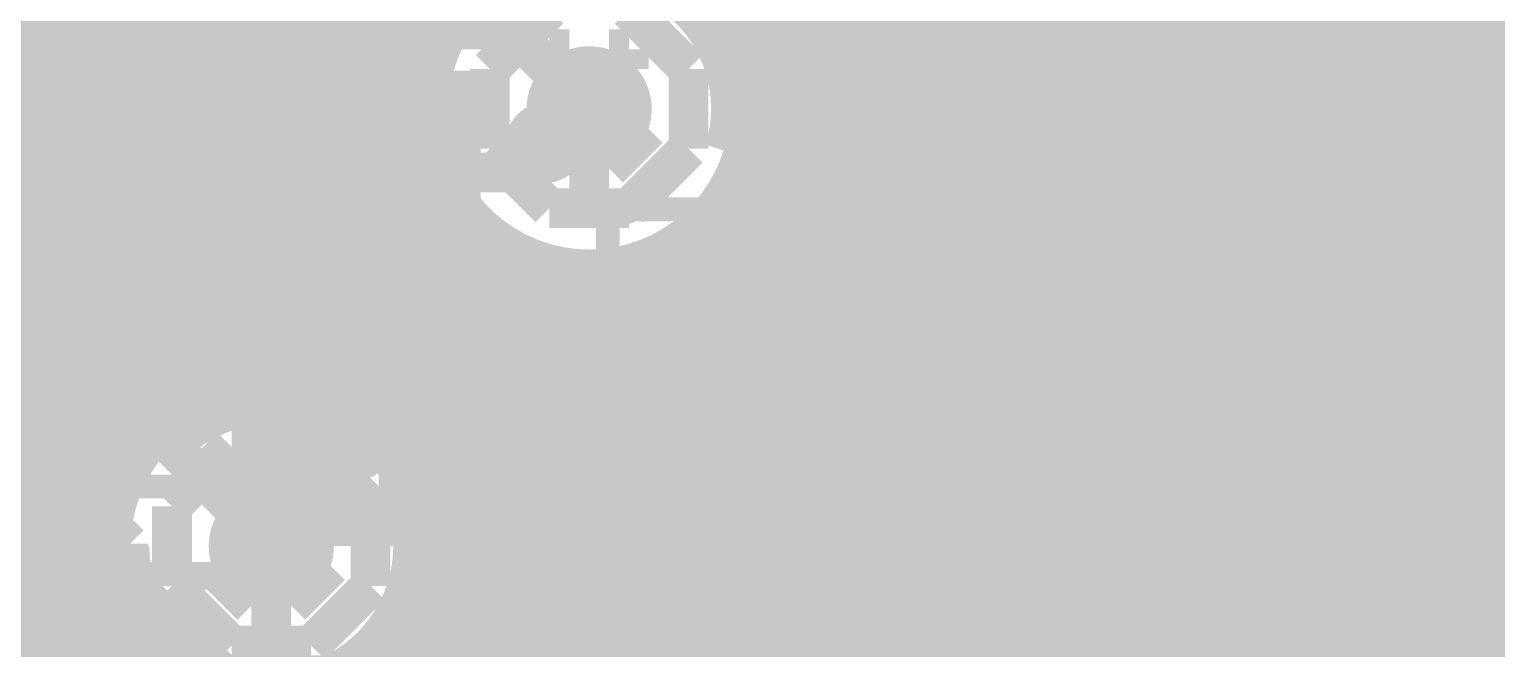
# Model space of a CAD drawing. Extents: x -5 to 157, y -120 to 103.
# Drawn here: x 89 to 98.38, y 65.51 to 69.47 of the extents above; entities that cross this region are included whole.
import ezdxf

# ---------------------------------------------------------------- set-up
doc = ezdxf.new("R2010")
doc.units = 0
doc.header["$MEASUREMENT"] = 0
doc.layers.get('0').update_dxf_attribs({"linetype": 'CONTINUOUS'})
for name, color, linetype in [('22-304-2_BOT', 7, 'CONTINUOUS'), ('22-304-2_DRD', 7, 'CONTINUOUS'), ('22-304-2_DRL', 2, 'CONTINUOUS'), ('22-304-2_IN1', 4, 'CONTINUOUS'), ('22-304-2_IN2', 3, 'CONTINUOUS'), ('22-304-2_SMB', 5, 'CONTINUOUS'), ('22-304-2_SMT', 10, 'CONTINUOUS'), ('22-304-2_SPB', 14, 'CONTINUOUS'), ('22-304-2_SPT', 9, 'CONTINUOUS'), ('22-304-2_SSB', 12, 'CONTINUOUS'), ('22-304-2_SST', 11, 'CONTINUOUS'), ('22-304-2_TOP', 13, 'CONTINUOUS'), ('THRUHOLE_TAP', 7, 'CONTINUOUS')]:
    doc.layers.add(name, color=color, linetype=linetype)

# ---------------------------------------------------------------- blocks, each defined once
blk = doc.blocks.new('RECTANGLE_31')
blk.add_solid([(0.9017, 0.508), (0.9017, -0.508), (-0.9017, 0.508), (-0.9017, -0.508)])
blk = doc.blocks.new('ROUND_39')
at = {"const_width": 0.40005}
blk.add_lwpolyline([(-0.200024, 0, 1), (0.200024, 0, 1)], format="xyb", close=True, dxfattribs=at)
blk = doc.blocks.new('ROUND_87')
at = {"const_width": 0.10033}
blk.add_lwpolyline([(-0.050164, 0, 1), (0.050164, 0, 1)], format="xyb", close=True, dxfattribs=at)
blk = doc.blocks.new('ROUND_88')
at = {"const_width": 0.10033}
blk.add_lwpolyline([(-0.050164, 0, 1), (0.050164, 0, 1)], format="xyb", close=True, dxfattribs=at)
blk = doc.blocks.new('ROUND_42')
at = {"const_width": 0.40005}
blk.add_lwpolyline([(-0.200024, 0, 1), (0.200024, 0, 1)], format="xyb", close=True, dxfattribs=at)
blk = doc.blocks.new('ROUND_38')
at = {"const_width": 0.40005}
blk.add_lwpolyline([(-0.200024, 0, 1), (0.200024, 0, 1)], format="xyb", close=True, dxfattribs=at)
blk = doc.blocks.new('RECTANGLE_4')
blk.add_solid([(0.25019, 0.40005), (0.25019, -0.40005), (-0.25019, 0.40005), (-0.25019, -0.40005)])
blk = doc.blocks.new('RECTANGLE_32')
blk.add_solid([(0.44958, 0.65024), (0.44958, -0.65024), (-0.44958, 0.65024), (-0.44958, -0.65024)])
blk = doc.blocks.new('ROUND_80')
at = {"const_width": 0.10033}
blk.add_lwpolyline([(-0.050164, 0, 1), (0.050164, 0, 1)], format="xyb", close=True, dxfattribs=at)

msp = doc.modelspace()

# ---------------------------------------------------------------- linework, layer by layer
at = {"layer": '22-304-2_BOT', "const_width": 0.254}
for points in [[(85.725, 75.94092), (85.725, 70.739), (86.487, 69.977), (93.345, 69.977), (94.488, 68.834), (94.488, 67.056), (95.504, 66.04), (98.933, 66.04), (100.584, 64.389), (106.807, 64.389), (111.125, 60.071), (111.76, 60.071), (112.395, 59.436), (112.395, 58.78576)], [(92.583, 68.961), (92.075, 69.469), (79.502, 69.469), (79.375, 69.596), (79.375, 69.7738)], [(91.68384, 68.834), (79.502, 68.834)], [(88.9508, 68.834), (88.9508, 68.5546)], [(89.1794, 68.834), (89.1794, 68.5546)], [(89.408, 68.834), (89.408, 68.5546)], [(89.6366, 68.834), (89.6366, 68.5546)], [(89.8652, 68.834), (89.8652, 68.5546)], [(90.0938, 68.834), (90.0938, 68.5546)], [(90.3224, 68.834), (90.3224, 68.5546)], [(90.551, 68.834), (90.551, 68.5546)], [(90.7796, 68.834), (90.7796, 68.5546)], [(91.0082, 68.834), (91.0082, 66.95186)], [(91.2368, 68.834), (91.2368, 66.76136)], [(91.4654, 68.834), (91.4654, 68.5546)], [(91.70416, 68.7324), (78.105, 68.7324)], [(91.694, 68.77812), (91.694, 68.5546)], [(90.9447, 68.5546), (88.1253, 68.5546)], [(90.9447, 68.5546), (90.9447, 66.98488)], [(91.7702, 68.5546), (91.3003, 68.5546)], [(91.3003, 68.5546), (91.3003, 66.67754)], [(91.3003, 68.5038), (90.9447, 68.5038)], [(91.3003, 68.2752), (90.9447, 68.2752)], [(91.3003, 68.0466), (90.9447, 68.0466)], [(91.3003, 67.818), (90.9447, 67.818)], [(89.535, 67.5386), (89.535, 67.183), (90.551, 66.167)], [(91.3003, 67.5894), (90.9447, 67.5894)], [(109.22, 58.3946), (109.22, 61.214), (106.553, 63.881), (100.203, 63.881), (98.679, 65.405), (94.742, 65.405), (92.71, 67.437), (92.71, 67.5386)], [(109.601, 62.865), (109.601, 63.246), (107.823, 65.024), (100.711, 65.024), (99.187, 66.548), (96.774, 66.548), (95.885, 67.437), (95.885, 67.5386)], [(91.3003, 67.3608), (90.9447, 67.3608)], [(91.3003, 67.1322), (90.9447, 67.1322)], [(91.3003, 66.9036), (91.08186, 66.9036)], [(88.29802, 66.5226), (90.15984, 64.66078)], [(89.29624, 66.5226), (88.29802, 66.5226)], [(88.9508, 66.5226), (88.9508, 65.86982)], [(89.1794, 66.5226), (89.1794, 65.64122)], [(89.29624, 66.5226), (89.64422, 66.17716)], [(92.72524, 66.5226), (91.38666, 66.5226)], [(91.4654, 66.5226), (91.4654, 61.73978)], [(91.694, 66.5226), (91.694, 61.70422)], [(91.9226, 66.5226), (91.9226, 61.60008)], [(92.1512, 66.5226), (92.1512, 61.39688)], [(92.3798, 66.5226), (92.3798, 45.847)], [(92.6084, 66.5226), (92.6084, 45.847)], [(92.72524, 66.5226), (94.29242, 64.95542)], [(89.37244, 66.4464), (88.37422, 66.4464)], [(89.408, 66.41084), (89.408, 65.41262)], [(92.80144, 66.4464), (91.4146, 66.4464)], [(92.837, 66.41084), (92.837, 45.847)], [(89.60104, 66.2178), (88.60282, 66.2178)], [(93.03004, 66.2178), (91.45778, 66.2178)], [(89.6366, 66.18224), (89.6366, 65.18402)], [(93.0656, 66.18224), (93.0656, 45.847)], [(89.65946, 65.9892), (88.83142, 65.9892)], [(93.25864, 65.9892), (91.44, 65.9892)], [(93.2942, 65.95364), (93.2942, 47.35576)], [(89.7382, 65.7606), (89.06002, 65.7606)], [(93.48724, 65.7606), (91.36126, 65.7606)], [(93.5228, 65.72504), (93.5228, 47.54626)], [(89.8652, 65.57264), (89.8652, 64.95542)], [(91.2368, 65.57264), (91.2368, 61.71692)], [(89.9033, 65.532), (89.28862, 65.532)], [(93.71584, 65.532), (91.1987, 65.532)], [(93.7514, 65.49644), (93.7514, 47.64024)]]:
    msp.add_lwpolyline(points, dxfattribs=at)
for points in [[(91.68384, 68.834, 0.0810097), (91.77078, 68.55489)], [(91.3003, 66.67754, 0.1317708), (90.94426, 66.98397)], [(91.45778, 66.167, 0.1009207), (91.38538, 66.52205)], [(89.64422, 66.167, 0.4142136), (90.551, 65.26022)], [(90.551, 65.26022, 0.4142136), (91.45778, 66.167)]]:
    msp.add_lwpolyline(points, format="xyb", dxfattribs=at)
at = {"layer": '22-304-2_DRD', "const_width": 0.254}
for points in [[(92.329, 69.596), (91.948, 69.215)], [(93.218, 69.215), (92.837, 69.596)], [(92.329, 69.342), (92.329, 69.215)], [(92.456, 69.342), (92.329, 69.342)], [(92.456, 69.215), (92.456, 69.342)], [(92.71, 69.342), (92.71, 69.215)], [(92.837, 69.342), (92.71, 69.342)], [(92.837, 69.215), (92.837, 69.342)], [(91.948, 69.215), (91.948, 68.707)], [(92.329, 69.215), (92.456, 69.215)], [(92.71, 69.215), (92.837, 69.215)], [(93.218, 68.707), (93.218, 69.215)], [(92.456, 68.58), (92.202, 68.834)], [(92.964, 68.834), (92.71, 68.58)], [(91.948, 68.707), (92.329, 68.326)], [(92.837, 68.326), (93.218, 68.707)], [(92.71, 68.58), (92.456, 68.58)], [(92.329, 68.326), (92.837, 68.326)], [(90.805, 67.691), (90.424, 67.31)], [(90.805, 67.691), (90.424, 67.31)], [(90.805, 67.691), (90.424, 67.31)], [(91.313, 67.691), (90.805, 67.691)], [(91.313, 67.691), (90.805, 67.691)], [(91.313, 67.691), (90.805, 67.691)], [(91.694, 67.31), (91.313, 67.691)], [(91.694, 67.31), (91.313, 67.691)], [(91.694, 67.31), (91.313, 67.691)], [(90.805, 67.437), (90.805, 67.31)], [(90.932, 67.437), (90.805, 67.437)], [(90.805, 67.437), (90.805, 67.31)], [(90.932, 67.437), (90.805, 67.437)], [(90.805, 67.437), (90.805, 67.31)], [(90.932, 67.437), (90.805, 67.437)], [(90.932, 67.31), (90.932, 67.437)], [(90.932, 67.31), (90.932, 67.437)], [(90.932, 67.31), (90.932, 67.437)], [(91.186, 67.437), (91.186, 67.31)], [(91.313, 67.437), (91.186, 67.437)], [(91.186, 67.437), (91.186, 67.31)], [(91.313, 67.437), (91.186, 67.437)], [(91.186, 67.437), (91.186, 67.31)], [(91.313, 67.437), (91.186, 67.437)], [(91.313, 67.31), (91.313, 67.437)], [(91.313, 67.31), (91.313, 67.437)], [(91.313, 67.31), (91.313, 67.437)], [(90.424, 67.31), (90.424, 66.802)], [(90.424, 67.31), (90.424, 66.802)], [(90.424, 67.31), (90.424, 66.802)], [(90.805, 67.31), (90.932, 67.31)], [(90.805, 67.31), (90.932, 67.31)], [(90.805, 67.31), (90.932, 67.31)], [(91.186, 67.31), (91.313, 67.31)], [(91.186, 67.31), (91.313, 67.31)], [(91.186, 67.31), (91.313, 67.31)], [(91.694, 66.802), (91.694, 67.31)], [(91.694, 66.802), (91.694, 67.31)], [(91.694, 66.802), (91.694, 67.31)], [(90.932, 66.675), (90.678, 66.929)], [(90.932, 66.675), (90.678, 66.929)], [(90.932, 66.675), (90.678, 66.929)], [(91.44, 66.929), (91.186, 66.675)], [(91.44, 66.929), (91.186, 66.675)], [(91.44, 66.929), (91.186, 66.675)], [(90.297, 66.802), (89.916, 66.421)], [(90.805, 66.802), (90.297, 66.802)], [(90.424, 66.802), (90.805, 66.421)], [(90.424, 66.802), (90.805, 66.421)], [(90.424, 66.802), (90.805, 66.421)], [(91.186, 66.421), (90.805, 66.802)], [(91.313, 66.421), (91.694, 66.802)], [(91.313, 66.421), (91.694, 66.802)], [(91.313, 66.421), (91.694, 66.802)], [(91.186, 66.675), (90.932, 66.675)], [(91.186, 66.675), (90.932, 66.675)], [(91.186, 66.675), (90.932, 66.675)], [(90.297, 66.548), (90.297, 66.421)], [(90.424, 66.548), (90.297, 66.548)], [(90.424, 66.421), (90.424, 66.548)], [(90.678, 66.548), (90.678, 66.421)], [(90.805, 66.548), (90.678, 66.548)], [(90.805, 66.421), (90.805, 66.548)], [(89.916, 66.421), (89.916, 65.913)], [(90.297, 66.421), (90.424, 66.421)], [(90.678, 66.421), (90.805, 66.421)], [(90.805, 66.421), (91.313, 66.421)], [(90.805, 66.421), (91.313, 66.421)], [(90.805, 66.421), (91.313, 66.421)], [(91.186, 65.913), (91.186, 66.421)], [(90.424, 65.786), (90.17, 66.04)], [(90.932, 66.04), (90.678, 65.786)], [(89.916, 65.913), (90.297, 65.532)], [(90.805, 65.532), (91.186, 65.913)], [(90.678, 65.786), (90.424, 65.786)], [(90.297, 65.532), (90.805, 65.532)]]:
    msp.add_lwpolyline(points, dxfattribs=at)
at = {"layer": '22-304-2_IN2', "const_width": 0.254}
for points in [[(89.6366, 74.94524), (89.6366, 66.63182)], [(89.8652, 73.15454), (89.8652, 66.929)], [(95.8088, 72.9488), (95.8088, 14.35862)], [(96.0374, 72.82434), (96.0374, 14.34846)], [(90.0938, 72.7456), (90.0938, 67.08648)], [(95.5802, 72.6313), (95.5802, 14.31544)], [(90.3224, 72.5043), (90.3224, 67.16776)], [(96.266, 72.5551), (96.266, 56.81218)], [(95.3516, 72.42556), (95.3516, 14.2113)], [(90.551, 72.3392), (90.551, 67.19316)], [(93.5228, 72.35698), (93.5228, 69.37248)], [(96.4946, 72.37476), (96.4946, 57.49036)], [(89.408, 72.21474), (89.408, 64.4398)], [(90.7796, 72.2249), (90.7796, 67.16776)], [(93.7514, 72.2376), (93.7514, 47.76216)], [(95.123, 72.28586), (95.123, 14.0208)], [(96.7232, 72.24776), (96.7232, 57.91708)], [(91.0082, 72.15378), (91.0082, 67.08648)], [(91.2368, 72.11568), (91.2368, 66.929)], [(91.4654, 72.1106), (91.4654, 66.63182)], [(91.694, 72.13854), (91.694, 69.47408)], [(93.98, 72.15886), (93.98, 47.78756)], [(94.2086, 72.11822), (94.2086, 47.76216)], [(94.4372, 72.10806), (94.4372, 47.68088)], [(94.6658, 72.13346), (94.6658, 47.5234)], [(94.8944, 72.18934), (94.8944, 47.22622)], [(96.9518, 72.16648), (96.9518, 58.2422)], [(97.1804, 72.12076), (97.1804, 58.50636)], [(97.409, 72.10806), (97.409, 58.7248)], [(97.6376, 72.12838), (97.6376, 58.91022)], [(97.8662, 72.18172), (97.8662, 59.0677)], [(89.1794, 71.92772), (89.1794, 64.0207)], [(88.9508, 71.76516), (88.9508, 45.25264)], [(98.0948, 71.54418), (98.0948, 59.19978)], [(98.3234, 71.3105), (98.3234, 59.31154)], [(91.66352, 69.4182), (74.76998, 69.4182)], [(98.77552, 69.4182), (93.50248, 69.4182)], [(91.58224, 69.1896), (75.13574, 69.1896)], [(98.69424, 69.1896), (93.58376, 69.1896)], [(91.55684, 68.961), (75.31354, 68.961)], [(98.66884, 68.961), (93.60916, 68.961)], [(91.58224, 68.7324), (75.41006, 68.7324)], [(98.69424, 68.7324), (93.58376, 68.7324)], [(93.5228, 68.54952), (93.5228, 47.68088)], [(91.66352, 68.5038), (75.44562, 68.5038)], [(91.694, 68.44792), (91.694, 61.82614)], [(98.77552, 68.5038), (93.50248, 68.5038)], [(91.81846, 68.2752), (75.43292, 68.2752)], [(98.93046, 68.2752), (93.345, 68.2752)], [(91.9226, 68.17614), (91.9226, 61.73724)], [(93.2942, 68.22186), (93.2942, 47.5234)], [(92.11564, 68.0466), (77.7367, 68.0466)], [(92.1512, 68.02882), (92.1512, 61.57214)], [(99.22764, 68.0466), (93.04782, 68.0466)], [(93.0656, 68.05422), (93.0656, 47.22622)], [(92.3798, 67.95516), (92.3798, 61.24448)], [(92.6084, 67.93484), (92.6084, 41.09212)], [(92.837, 67.96532), (92.837, 41.17594)], [(107.188, 67.818), (78.1558, 67.818)], [(107.4166, 67.5894), (78.3463, 67.5894)], [(107.6452, 67.3608), (78.45044, 67.3608)], [(90.20302, 67.1322), (78.49362, 67.1322)], [(107.8738, 67.1322), (90.89898, 67.1322)], [(89.83726, 66.9036), (85.13572, 66.9036)], [(100.69576, 66.9036), (91.26474, 66.9036)], [(89.65946, 66.675), (85.38718, 66.675)], [(100.27666, 66.675), (91.44254, 66.675)], [(89.56294, 66.4464), (85.52434, 66.4464)], [(100.0887, 66.4464), (91.53906, 66.4464)], [(89.52484, 66.2178), (85.59292, 66.2178)], [(99.98456, 66.2178), (91.57462, 66.2178)], [(89.54008, 65.9892), (85.60562, 65.9892)], [(99.94138, 65.9892), (91.56192, 65.9892)], [(89.60866, 65.7606), (85.57006, 65.7606)], [(99.949, 65.7606), (91.49334, 65.7606)], [(89.6366, 65.69964), (89.6366, 64.6303)], [(91.4654, 65.69964), (91.4654, 61.85916)], [(89.74328, 65.532), (85.47354, 65.532)], [(100.0125, 65.532), (91.35618, 65.532)], [(89.8652, 65.40246), (89.8652, 64.73444)], [(91.2368, 65.40246), (91.2368, 61.83884)]]:
    msp.add_lwpolyline(points, dxfattribs=at)
for points in [[(92.583, 69.98716, 0.4142136), (91.55684, 68.961)], [(93.60916, 68.961, 0.4142136), (92.583, 69.98716)], [(91.55684, 68.961, 0.4142136), (92.583, 67.93484)], [(92.583, 67.93484, 0.4142136), (93.60916, 68.961)], [(90.551, 67.19316, 0.4142136), (89.52484, 66.167)], [(91.57716, 66.167, 0.4142136), (90.551, 67.19316)], [(89.52484, 66.167, 0.4142136), (90.551, 65.14084)], [(90.551, 65.14084, 0.4142136), (91.57716, 66.167)]]:
    msp.add_lwpolyline(points, format="xyb", dxfattribs=at)
at = {"layer": '22-304-2_SSB', "const_width": 0.1524}
for points in [[(88.138, 66.548), (90.932, 66.548), (90.932, 71.882), (88.138, 71.882), (88.138, 66.548)], [(91.313, 66.548), (94.107, 66.548), (94.107, 71.882), (91.313, 71.882), (91.313, 66.548)], [(94.488, 66.548), (97.282, 66.548), (97.282, 71.882), (94.488, 71.882), (94.488, 66.548)], [(97.96018, 69.09562), (97.96018, 68.8594)], [(97.96018, 68.97878), (98.97618, 68.97878), (98.806, 68.8594)], [(98.806, 68.3768), (98.97618, 68.31838), (98.97618, 67.96278), (98.806, 67.90182), (98.63582, 67.90182), (98.46818, 67.96278), (98.46818, 68.31838), (98.298, 68.3768), (98.12782, 68.3768), (97.96018, 68.31838), (97.96018, 67.96278), (98.12782, 67.90182)], [(98.97618, 67.5386), (98.63582, 67.5386), (97.96018, 67.30238), (98.63582, 67.06362), (98.97618, 67.06362)], [(97.96018, 66.46418), (98.97618, 66.46418)], [(89.12606, 66.10604), (89.12606, 65.86982)], [(92.68206, 66.04), (92.8497, 66.09842), (93.01988, 66.09842), (93.19006, 66.04), (93.19006, 65.6844), (93.01988, 65.62344), (92.8497, 65.62344), (92.68206, 65.6844), (92.68206, 66.04), (92.51188, 66.09842), (92.3417, 66.09842), (92.17406, 66.04), (92.17406, 65.6844), (92.3417, 65.62344), (92.51188, 65.62344), (92.68206, 65.6844)], [(95.34906, 66.09842), (95.34906, 65.62344), (96.0247, 66.09842), (96.19488, 66.09842), (96.36506, 66.04), (96.36506, 65.6844), (96.19488, 65.62344)], [(89.12606, 65.9892), (90.14206, 65.9892), (89.97188, 65.86982)]]:
    msp.add_lwpolyline(points, dxfattribs=at)
at = {"layer": '22-304-2_SST', "const_width": 0.1524}
for points in [[(92.3036, 68.9229, 0.4142136), (92.1258, 68.7451)], [(92.48394, 68.7451, 0.4142136), (92.3036, 68.92544)], [(92.1258, 68.7451, 0.4142136), (92.3036, 68.5673)], [(92.3036, 68.56476, 0.4142136), (92.48394, 68.7451)]]:
    msp.add_lwpolyline(points, format="xyb", dxfattribs=at)
at = {"layer": '22-304-2_SST'}
for points, const_width in [([(92.2274, 68.90512), (92.2274, 68.58254)], 0.1524), ([(92.36456, 68.91274), (92.36456, 68.57492)], 0.1524), ([(92.47378, 68.80352), (92.13596, 68.80352)], 0.1524), ([(92.46616, 68.66636), (92.14358, 68.66636)], 0.1524), ([(94.21622, 68.6435), (94.11462, 68.6435), (94.11462, 67.2465), (94.21622, 67.2465)], 0.1524), ([(95.01378, 67.2465), (95.11538, 67.2465), (95.11538, 68.6435), (95.01378, 68.6435)], 0.1524), ([(93.71838, 67.84594), (92.87256, 67.84594), (92.70238, 67.90436), (92.70238, 68.25996), (92.87256, 68.31838), (93.71838, 68.31838)], 0.1524), ([(92.3036, 67.056), (92.3036, 63.246), (89.281, 63.246), (89.281, 67.5894), (91.7702, 67.5894), (92.3036, 67.056)], 0.20066), ([(94.11462, 67.54622), (94.11462, 67.64528), (95.11538, 67.64528), (95.11538, 67.54622), (94.11462, 67.54622)], 0.1524), ([(98.6536, 67.056), (98.6536, 63.246), (95.631, 63.246), (95.631, 67.5894), (98.1202, 67.5894), (98.6536, 67.056)], 0.20066), ([(92.87256, 67.48018), (92.70238, 67.42176), (92.70238, 67.06616), (92.87256, 67.00774), (93.21038, 67.00774), (93.38056, 67.12458), (93.38056, 67.48018), (93.71838, 67.48018), (93.71838, 67.00774)], 0.1524), ([(93.16466, 65.20688), (93.52026, 65.20688), (93.63964, 65.37706), (93.63964, 65.5447), (93.52026, 65.71488), (93.16466, 65.71488), (93.16466, 64.69888)], 0.1524), ([(94.41942, 65.20688), (94.47784, 65.37706), (94.47784, 65.5447), (94.41942, 65.71488), (94.06382, 65.71488), (94.00286, 65.5447), (94.00286, 65.37706), (94.06382, 65.20688), (94.41942, 65.20688), (94.47784, 65.0367), (94.47784, 64.86906), (94.41942, 64.69888), (94.06382, 64.69888), (94.00286, 64.86906), (94.00286, 65.0367), (94.06382, 65.20688)], 0.1524), ([(95.31604, 64.69888), (94.84106, 64.69888), (95.31604, 65.37706), (95.31604, 65.5447), (95.25762, 65.71488), (94.90202, 65.71488), (94.84106, 65.5447)], 0.1524)]:
    msp.add_lwpolyline(points, dxfattribs=dict(at, const_width=const_width))
at = {"layer": '22-304-2_TOP'}
for points, const_width in [([(91.44, 62.2554), (91.44, 65.151), (90.17, 65.151), (89.154, 66.167), (89.154, 70.866), (89.662, 71.374), (89.662, 75.692), (89.408, 75.946)], 0.635), ([(93.2942, 72.6948), (93.2942, 69.52488)], 0.254), ([(93.5228, 72.49922), (93.5228, 68.76542)], 0.254), ([(93.7514, 72.36714), (93.7514, 68.99402)], 0.254), ([(93.85808, 69.85254), (93.85808, 69.1007)], 0.254), ([(95.37192, 69.85254), (95.37192, 69.469)], 0.254), ([(90.17, 69.64934), (90.17, 68.5546)], 0.381), ([(95.56242, 69.71284), (95.56242, 69.469)], 0.254), ([(93.85808, 69.4182), (93.36786, 69.4182)], 0.254), ([(95.56242, 69.469), (95.37192, 69.469)], 0.254), ([(93.85808, 69.1896), (93.46184, 69.1896)], 0.254), ([(93.85808, 69.1007), (93.44914, 68.6943)], 0.254), ([(90.551, 66.167), (90.678, 66.294), (91.948, 66.294), (94.59976, 68.94576), (94.615, 68.94576)], 0.254), ([(91.44, 68.5546), (92.1766, 68.5546), (92.583, 68.961)], 0.254), ([(93.71584, 68.961), (93.48978, 68.961)], 0.254), ([(96.52, 68.5546), (96.4184, 68.5546), (96.139, 68.834), (94.72676, 68.834), (94.615, 68.94576)], 0.254), ([(93.48724, 68.7324), (93.46184, 68.7324)], 0.254), ([(97.79, 68.5546), (97.79, 66.94424), (94.615, 66.94424)], 0.635), ([(90.17, 67.4624), (90.17, 68.5546)], 0.381), ([(91.059, 67.056), (90.551, 67.056), (90.17, 67.437), (90.17, 68.5546)], 0.254), ([(91.059, 67.056), (90.551, 67.056), (90.17, 67.437), (90.17, 68.5546)], 0.254), ([(91.059, 67.056), (90.551, 67.056), (90.17, 67.437), (90.17, 68.5546)], 0.254), ([(89.9795, 67.3989), (89.9795, 66.87058)], 0.254), ([(90.48242, 67.3989), (89.9795, 67.3989)], 0.254), ([(92.11564, 67.3608), (89.9795, 67.3608)], 0.254), ([(90.0938, 67.3989), (90.0938, 66.95186)], 0.254), ([(90.3224, 67.3989), (90.3224, 67.04584)], 0.254), ([(91.12758, 67.3989), (90.48242, 67.3989)], 0.254), ([(90.551, 67.3989), (90.551, 67.07378)], 0.254), ([(90.7796, 67.3989), (90.7796, 67.04584)], 0.254), ([(91.0082, 67.3989), (91.0082, 66.95186)], 0.254), ([(92.15374, 67.3989), (91.12758, 67.3989)], 0.254), ([(91.2368, 67.3989), (91.2368, 66.929)], 0.254), ([(91.4654, 67.3989), (91.4654, 66.929)], 0.254), ([(92.15374, 67.3989), (91.68384, 66.929)], 0.254), ([(91.694, 67.3989), (91.694, 66.93662)], 0.254), ([(91.9226, 67.3989), (91.9226, 67.16522)], 0.254), ([(91.44, 62.2554), (91.44, 64.77), (93.61424, 66.94424), (94.615, 66.94424)], 0.635), ([(97.79, 62.2554), (97.79, 66.94424), (94.615, 66.94424)], 0.635), ([(91.88704, 67.1322), (89.9795, 67.1322)], 0.254), ([(90.02014, 66.9036), (89.9795, 66.9036)], 0.254), ([(91.68384, 66.929), (91.04376, 66.929)], 0.254), ([(96.9645, 66.11874), (95.37192, 66.11874)], 0.254), ([(95.37192, 66.11874), (95.37192, 66.03746)], 0.254), ([(96.9645, 66.11874), (95.37192, 66.11874)], 0.254), ([(95.5802, 66.11874), (95.5802, 63.41364)], 0.254), ([(95.8088, 66.11874), (95.8088, 63.41364)], 0.254), ([(96.0374, 66.11874), (96.0374, 63.41364)], 0.254), ([(96.266, 66.11874), (96.266, 63.41364)], 0.254), ([(96.4946, 66.11874), (96.4946, 63.41364)], 0.254), ([(96.7232, 66.11874), (96.7232, 63.41364)], 0.254), ([(96.9518, 66.11874), (96.9518, 63.41364)], 0.254), ([(96.9645, 66.11874), (96.9645, 65.913)], 0.254), ([(100.965, 65.913), (97.79, 65.913), (97.79, 62.2554)], 0.635), ([(93.87332, 66.03746), (92.2655, 64.4271)], 0.254), ([(95.37192, 66.03746), (93.87332, 66.03746)], 0.254), ([(93.98, 66.03746), (93.98, 64.4906)], 0.254), ([(94.2086, 66.03746), (94.2086, 64.4906)], 0.254), ([(94.4372, 66.03746), (94.4372, 64.4906)], 0.254), ([(94.6658, 66.03746), (94.6658, 64.4906)], 0.254), ([(94.8944, 66.03746), (94.8944, 64.4906)], 0.254), ([(95.123, 66.03746), (95.123, 62.865)], 0.254), ([(95.3516, 66.03746), (95.3516, 62.865)], 0.254), ([(96.9645, 65.9892), (93.82506, 65.9892)], 0.254), ([(93.7514, 65.913), (93.7514, 64.4906)], 0.254), ([(96.9645, 65.913), (96.9645, 63.41364)], 0.254), ([(96.9645, 65.913), (96.9645, 63.41364)], 0.254), ([(96.9645, 65.7606), (93.59646, 65.7606)], 0.254), ([(93.5228, 65.6844), (93.5228, 64.4906)], 0.254), ([(93.2942, 65.4558), (93.2942, 64.4906)], 0.254), ([(96.9645, 65.532), (93.36786, 65.532)], 0.254)]:
    msp.add_lwpolyline(points, dxfattribs=dict(at, const_width=const_width))
at = {"layer": '22-304-2_TOP', "const_width": 0.254}
for points in [[(93.48978, 68.961, 0.4142136), (92.583, 69.86778)], [(93.44914, 68.6943, 0.0748154), (93.48927, 68.961)], [(90.551, 67.07378, 0.1722188), (89.97928, 66.87084)], [(91.04376, 66.929, 0.1445004), (90.551, 67.07444)]]:
    msp.add_lwpolyline(points, format="xyb", dxfattribs=at)

# ---------------------------------------------------------------- block references
at = {"layer": '22-304-2_BOT'}
for name, p in [('ROUND_39', (92.583, 68.961)), ('RECTANGLE_31', (89.535, 67.5386)), ('RECTANGLE_31', (92.71, 67.5386)), ('RECTANGLE_31', (95.885, 67.5386)), ('ROUND_39', (91.059, 67.056)), ('ROUND_39', (90.551, 66.167))]:
    msp.add_blockref(name, p, dxfattribs=at)
at = {"layer": '22-304-2_DRL'}
for name, p in [('ROUND_87', (92.583, 68.961)), ('ROUND_88', (91.059, 67.056)), ('ROUND_88', (90.551, 66.167))]:
    msp.add_blockref(name, p, dxfattribs=at)
at = {"layer": '22-304-2_IN1'}
for name, p in [('ROUND_39', (92.583, 68.961)), ('ROUND_42', (91.059, 67.056)), ('ROUND_42', (90.551, 66.167))]:
    msp.add_blockref(name, p, dxfattribs=at)
at = {"layer": '22-304-2_IN2'}
for name, p in [('ROUND_38', (92.583, 68.961)), ('ROUND_42', (91.059, 67.056)), ('ROUND_42', (90.551, 66.167))]:
    msp.add_blockref(name, p, dxfattribs=at)
at = {"layer": '22-304-2_SMB'}
for p in [(89.535, 67.5386), (92.71, 67.5386), (95.885, 67.5386)]:
    msp.add_blockref('RECTANGLE_31', p, dxfattribs=at)
at = {"layer": '22-304-2_SMT'}
for name, p in [('RECTANGLE_4', (94.615, 68.94576)), ('RECTANGLE_32', (90.17, 68.5546)), ('RECTANGLE_32', (91.44, 68.5546)), ('RECTANGLE_32', (96.52, 68.5546)), ('RECTANGLE_32', (97.79, 68.5546)), ('RECTANGLE_4', (94.615, 66.94424))]:
    msp.add_blockref(name, p, dxfattribs=at)
at = {"layer": '22-304-2_SPB'}
for p in [(89.535, 67.5386), (92.71, 67.5386), (95.885, 67.5386)]:
    msp.add_blockref('RECTANGLE_31', p, dxfattribs=at)
at = {"layer": '22-304-2_SPT'}
for name, p in [('RECTANGLE_4', (94.615, 68.94576)), ('RECTANGLE_32', (90.17, 68.5546)), ('RECTANGLE_32', (91.44, 68.5546)), ('RECTANGLE_32', (96.52, 68.5546)), ('RECTANGLE_32', (97.79, 68.5546)), ('RECTANGLE_4', (94.615, 66.94424))]:
    msp.add_blockref(name, p, dxfattribs=at)
at = {"layer": '22-304-2_TOP'}
for name, p in [('ROUND_39', (92.583, 68.961)), ('RECTANGLE_4', (94.615, 68.94576)), ('RECTANGLE_32', (90.17, 68.5546)), ('RECTANGLE_32', (91.44, 68.5546)), ('RECTANGLE_32', (96.52, 68.5546)), ('RECTANGLE_32', (97.79, 68.5546)), ('ROUND_39', (91.059, 67.056)), ('RECTANGLE_4', (94.615, 66.94424)), ('ROUND_39', (90.551, 66.167))]:
    msp.add_blockref(name, p, dxfattribs=at)
at = {"layer": 'THRUHOLE_TAP'}
for p in [(92.583, 68.961), (91.059, 67.056), (90.551, 66.167)]:
    msp.add_blockref('ROUND_80', p, dxfattribs=at)

doc.saveas('drawing.dxf')
